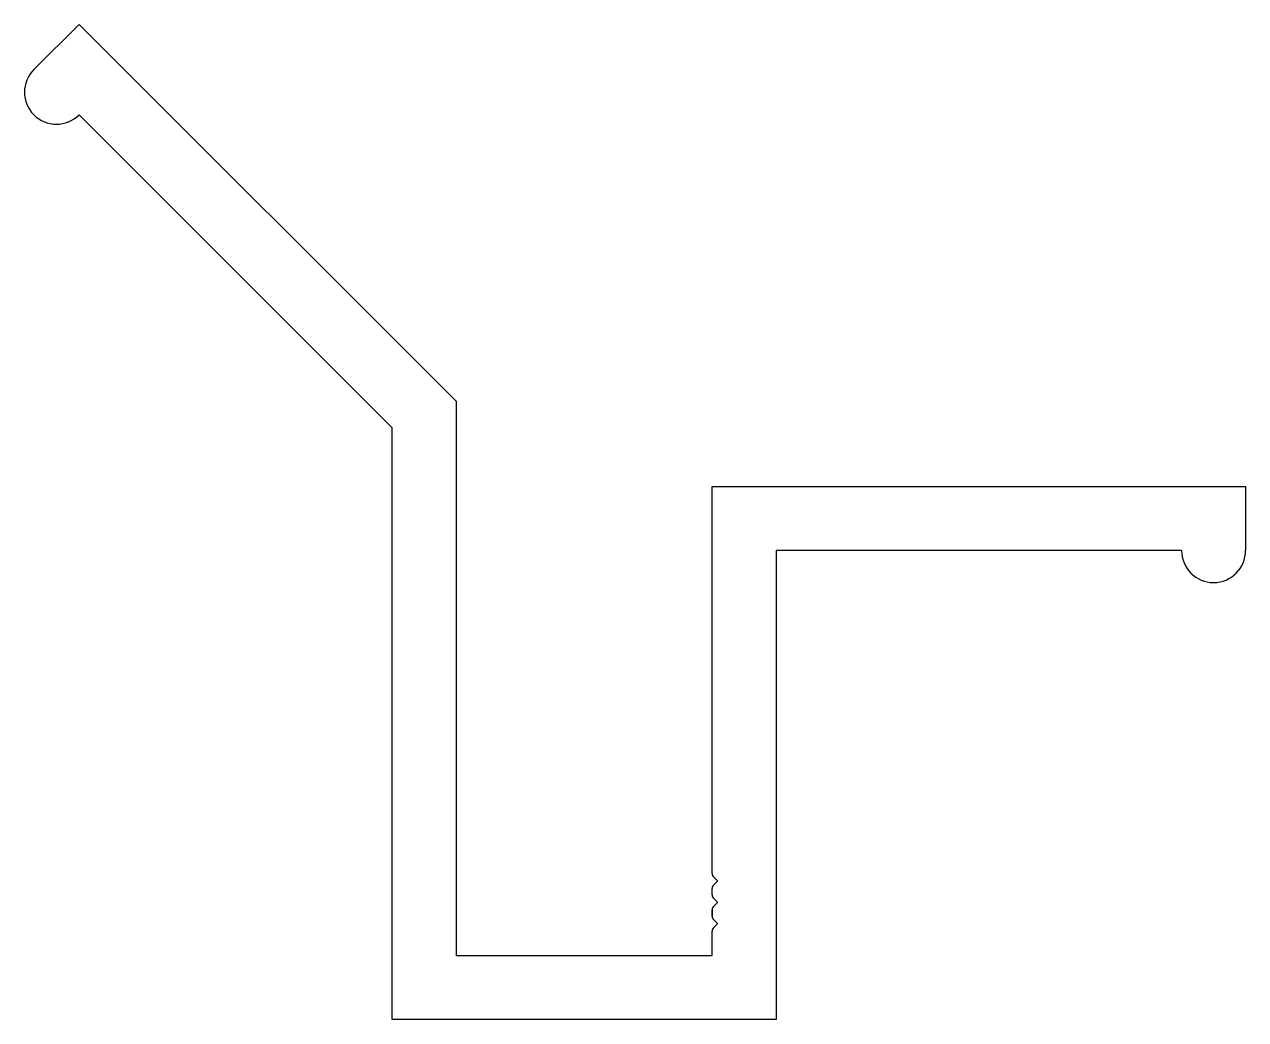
# Model space of a CAD drawing. Extents: x -26.5 to 30.7, y 3.7 to 50.4.
import ezdxf

# ---------------------------------------------------------------- set-up
doc = ezdxf.new("R2010")
doc.units = 0
doc.layers.get('0').update_dxf_attribs({"linetype": 'CONTINUOUS'})

msp = doc.modelspace()

# ---------------------------------------------------------------- linework, layer by layer
for p, q in [((-26.058, 48.268), (-23.936, 50.389)), ((-23.936, 50.389), (-6.259, 32.712)), ((-9.259, 31.469), (-23.936, 46.147)), ((-6.259, 32.712), (-6.259, 6.712)), ((-9.259, 3.712), (-9.259, 31.469)), ((5.741, 10.565), (5.741, 28.712)), ((5.741, 28.712), (30.741, 28.712)), ((30.741, 28.712), (30.741, 25.712)), ((27.741, 25.712), (8.741, 25.712)), ((8.741, 25.712), (8.741, 3.712)), ((27.741, 25.712), (27.741, 25.712)), ((5.986, 10.217), (5.815, 10.388)), ((5.741, 9.565), (5.741, 9.858)), ((5.815, 10.035), (5.986, 10.206)), ((5.986, 9.217), (5.815, 9.388)), ((5.815, 9.035), (5.986, 9.206)), ((5.741, 8.565), (5.741, 8.858)), ((5.741, 8.858), (5.741, 8.565)), ((5.741, 8.565), (5.741, 8.858)), ((5.741, 8.858), (5.741, 8.565)), ((5.741, 8.565), (5.741, 8.858)), ((5.986, 8.217), (5.815, 8.388)), ((5.815, 8.035), (5.986, 8.206)), ((5.741, 6.712), (5.741, 7.858)), ((5.741, 7.858), (5.741, 7.858)), ((-6.259, 6.712), (5.741, 6.712)), ((8.741, 3.712), (-9.259, 3.712))]:
    msp.add_line(p, q)
for centre, radius, start, end in [((-24.997, 47.207), 1.5, 135, 225), ((-24.997, 47.207), 1.5, 225, 315), ((29.241, 25.712), 1.5, 180, 270), ((29.241, 25.712), 1.5, 270, 0), ((5.991, 10.565), 0.25, 180, 225), ((5.991, 9.858), 0.25, 135, 180), ((5.98, 10.212), 0.008, 315, 45), ((5.991, 9.565), 0.25, 180, 225), ((5.98, 9.212), 0.008, 315, 45), ((5.991, 8.858), 0.25, 135, 180), ((5.991, 8.565), 0.25, 180, 225), ((5.991, 7.858), 0.25, 135, 180), ((5.98, 8.212), 0.008, 315, 45)]:
    msp.add_arc(centre, radius, start, end)

doc.saveas('drawing.dxf')
